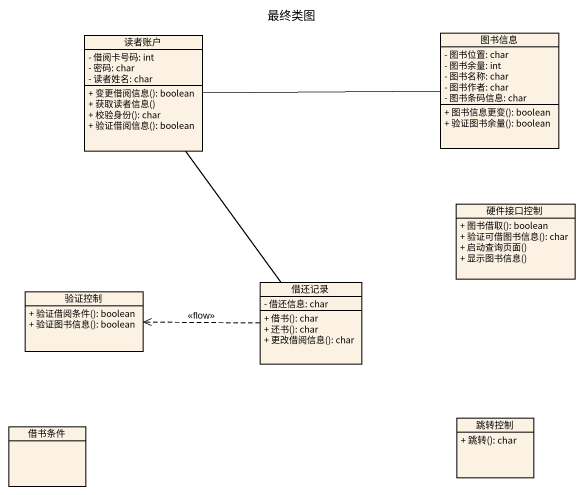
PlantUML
@startuml
title 最终类图
hide circle
hide empty members
skinparam classAttributeIconSize 0
class 读者账户 {
  - 借阅卡号码: int
  - 密码: char
  - 读者姓名: char
  + 变更借阅信息(): boolean
  + 获取读者信息()
  + 校验身份(): char
  + 验证借阅信息(): boolean
}
class 图书信息 {
  - 图书位置: char
  - 图书余量: int
  - 图书名称: char
  - 图书作者: char
  - 图书条码信息: char
  + 图书信息更变(): boolean
  + 验证图书余量(): boolean
}
class 硬件接口控制 {
  + 图书借取(): boolean
  + 验证可借图书信息(): char
  + 启动查询页面()
  + 显示图书信息()
}
class 验证控制 {
  + 验证借阅条件(): boolean
  + 验证图书信息(): boolean
}
class 借还记录 {
  - 借还信息: char
  + 借书(): char
  + 还书(): char
  + 更改借阅信息(): char
}
class 借书条件
class 跳转控制 {
  + 跳转(): char
}
读者账户 -right- 图书信息
读者账户 -- 借还记录
借还记录 .left.> 验证控制 : <<flow>>
@enduml
